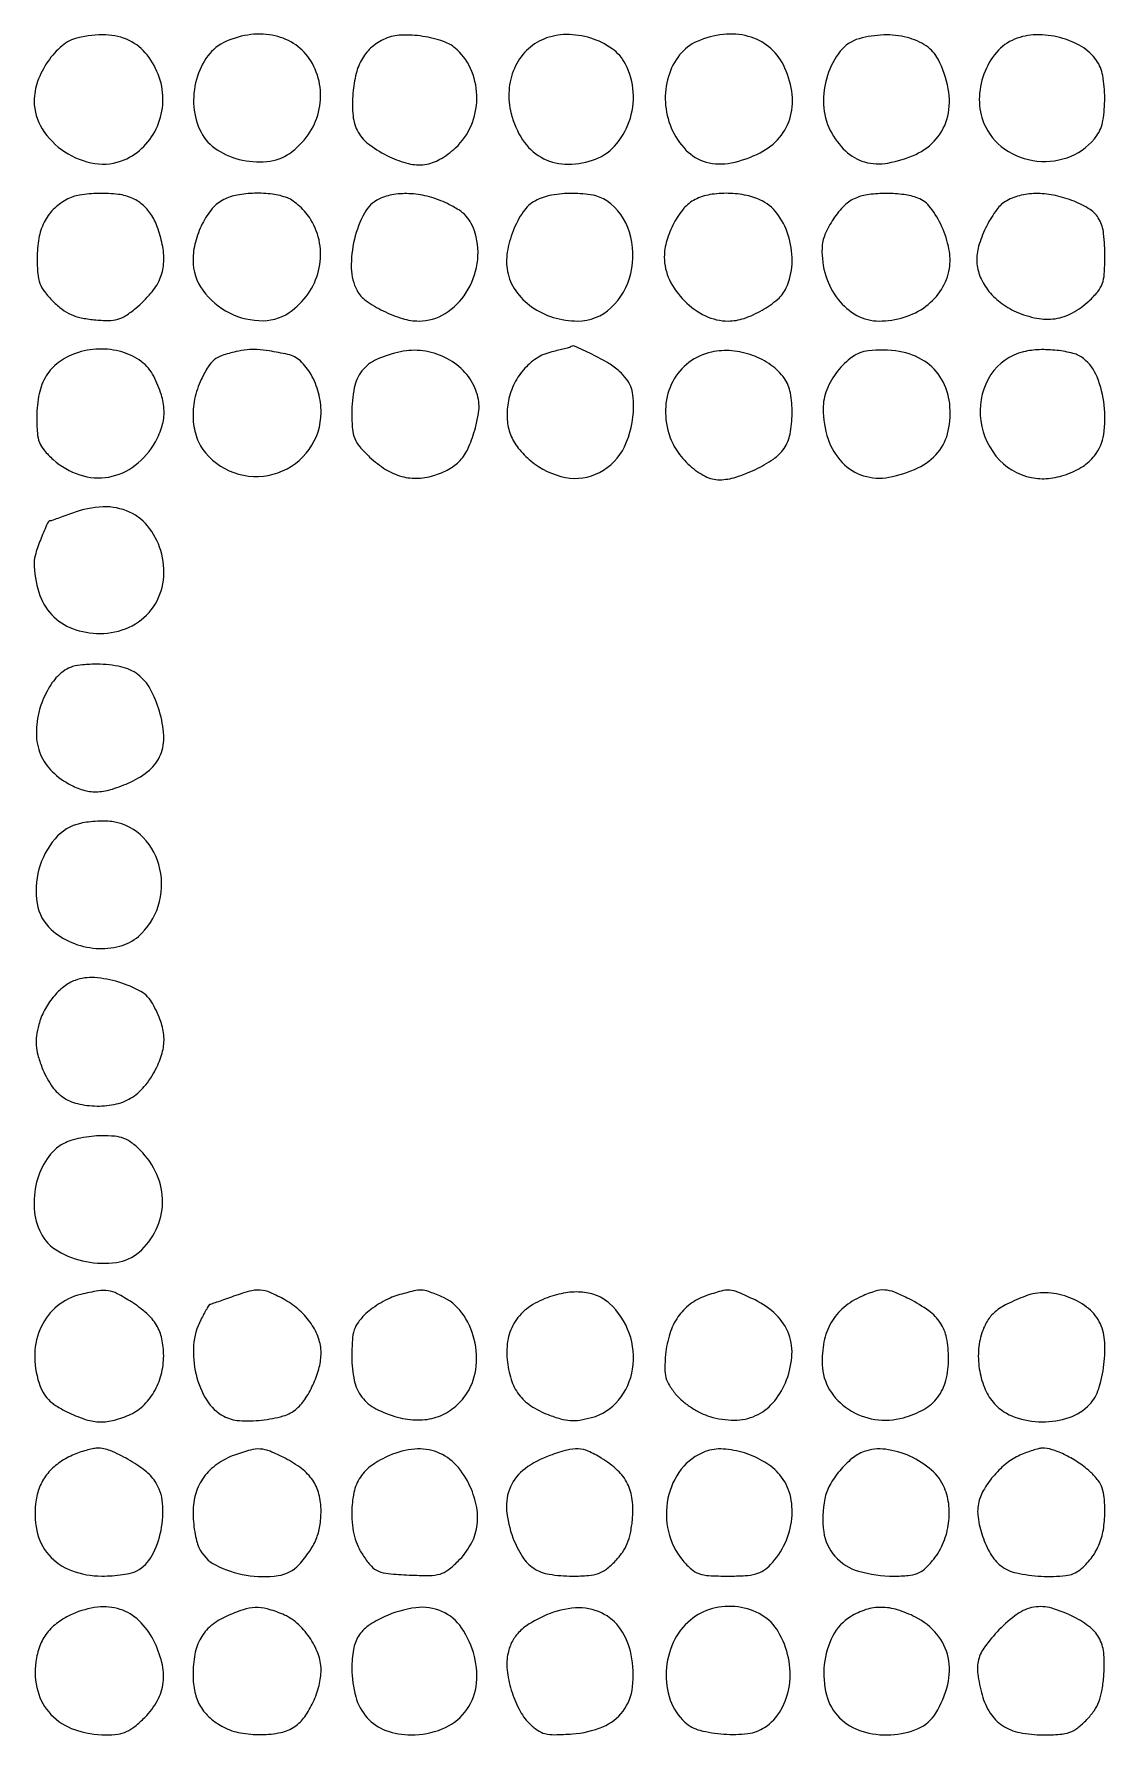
# Model space of a CAD drawing. Extents: x 21 to 1898, y 209 to 908.
# Drawn here: x 1207 to 1416, y 576 to 908 of the extents above; entities that cross this region are included whole.
import ezdxf

# ---------------------------------------------------------------- set-up
doc = ezdxf.new("R2010")
doc.units = 0

msp = doc.modelspace()

# ---------------------------------------------------------------- linework, layer by layer
for points in [[(1215.5, 907.280761, 0.116454), (1212.448793, 905.727678, 0.0664), (1209.658212, 902.643736, 0.064112), (1207.674742, 898.785438, 0.086917), (1207, 894.933248, 0.142235), (1208.579717, 889.492418, 0.106926), (1212.977337, 885.030971, 0.106263), (1218.851285, 882.767343, 0.138851), (1224.540333, 883.452405, 0.100753), (1228.391038, 886.067681, 0.092792), (1231.048463, 890.051201, 0.09108), (1232.116961, 894.793907, 0.092624), (1231.419567, 899.576963, 0.084547), (1229.045221, 903.941855, 0.113789), (1225.550851, 906.752067, 0.106281), (1220.986323, 907.863931, 0.066631)], [(1244.42096, 906.581015, 0.132589), (1240.902858, 903.769013, 0.091579), (1238.672663, 899.15448, 0.086593), (1238.16317, 893.795877, 0.100155), (1239.566418, 888.871562, 0.133026), (1242.718758, 885.43128, 0.089068), (1247.689862, 883.40599, 0.088819), (1253.068593, 883.233591, 0.13109), (1257.385121, 885.088296, 0.083629), (1260.807388, 888.855851, 0.092553), (1262.658098, 893.410421, 0.094863), (1262.717035, 898.232823, 0.092912), (1260.995802, 902.774926, 0.104337), (1258.057945, 905.894285, 0.09572), (1254.021146, 907.680451, 0.087775), (1249.303075, 907.919462, 0.071668)], [(1275.5, 907.109005, 0.074352), (1272.949376, 905.509967, 0.08199), (1271.076229, 903.280542, 0.071583), (1269.84704, 900.309142, 0.041668), (1269.208148, 896.496452, 0.045398), (1269.24385, 892.031542, 0.106174), (1270.258414, 888.867382, 0.105491), (1272.487827, 886.386418, 0.044456), (1276.352721, 884.071296, 0.051888), (1280.048716, 882.734047, 0.094864), (1283.238663, 882.560622, 0.097253), (1286.213599, 883.575447, 0.056732), (1289.256329, 885.821969, 0.105073), (1292.282499, 890.132557, 0.097226), (1293.404221, 895.424731, 0.098335), (1292.439128, 900.697899, 0.110332), (1289.543869, 904.958787, 0.104917), (1286.881299, 906.5734, 0.046064), (1282.859848, 907.574539, 0.045993), (1278.679128, 907.825706, 0.095194)], [(1306.5, 907.054643, 0.100179), (1303.093363, 904.782662, 0.09287), (1300.728183, 901.308451, 0.087671), (1299.692429, 897.0317, 0.077502), (1300.113975, 892.461644, 0.08343), (1302.347737, 887.366151, 0.118171), (1305.936285, 883.983151, 0.120545), (1310.611037, 882.635155, 0.089105), (1315.963443, 883.372688, 0.128585), (1320.302847, 886.156811, 0.103468), (1323.155012, 890.9324, 0.09847), (1323.938788, 896.665066, 0.104584), (1322.433582, 902.128438, 0.1198), (1319.791656, 905.166835, 0.079358), (1315.626731, 907.221188, 0.076525), (1310.866539, 907.92649, 0.096002)], [(1336.42096, 906.581015, 0.12371), (1332.993948, 903.938609, 0.094361), (1330.799859, 899.72028, 0.087323), (1330.206461, 894.682697, 0.086072), (1331.361984, 889.717881, 0.092729), (1334.232468, 885.387031, 0.132793), (1338.171695, 883.04441, 0.119657), (1343.074891, 882.876245, 0.067062), (1348.733492, 884.864038, 0.10008), (1352.502473, 887.857637, 0.111012), (1354.642387, 891.978657, 0.103608), (1354.892861, 896.852741, 0.077593), (1353.248446, 901.986089, 0.106659), (1350.422882, 905.498851, 0.103952), (1346.375348, 907.573848, 0.095081), (1341.525331, 907.947892, 0.07465)], [(1368.011238, 907.107888, 0.159431), (1364.345809, 904.665967, 0.091044), (1361.839452, 899.913665, 0.085004), (1361.074545, 894.245518, 0.110898), (1362.397621, 889.19798, 0.081347), (1365.374998, 885.195598, 0.124651), (1369.10556, 883.055405, 0.113887), (1373.660953, 882.845569, 0.060791), (1379.071902, 884.532423, 0.111377), (1383.09789, 887.564339, 0.118621), (1385.319139, 891.966082, 0.105082), (1385.436318, 897.337907, 0.072543), (1383.444654, 903.107028, 0.128437), (1381.119528, 905.690973, 0.082423), (1377.412372, 907.338152, 0.071564), (1372.840454, 907.846644, 0.059912)], [(1398.388117, 907.019931, 0.122134), (1394.846483, 904.453622, 0.088156), (1392.392404, 900.215009, 0.085091), (1391.491493, 895.241264, 0.101647), (1392.404394, 890.574575, 0.143196), (1396.445272, 885.580006, 0.125529), (1402.753989, 883.231651, 0.125412), (1409.421377, 884.191134, 0.142793), (1414.439296, 888.216795, 0.112089), (1415.6281, 891.127343, 0.042349), (1415.98088, 895.534626, 0.042377), (1415.584989, 899.947357, 0.109644), (1414.369307, 902.883127, 0.107332), (1411.463511, 905.568189, 0.069812), (1407.22477, 907.323903, 0.068282), (1402.556622, 907.872308, 0.091398)], [(1213.241384, 875.67477, 0.070747), (1210.712201, 873.7592, 0.080261), (1208.943301, 871.287439, 0.071736), (1207.912007, 868.151729, 0.043657), (1207.571429, 864.258537, 0.020247), (1207.693081, 861.255579, 0.068683), (1208.116371, 859.345901, 0.077344), (1209.011338, 857.744644, 0.030348), (1210.692811, 855.845651, 0.034456), (1212.47075, 854.297213, 0.056599), (1214.185744, 853.281857, 0.053703), (1216.14881, 852.643994, 0.027776), (1218.702528, 852.254561, 0.021282), (1221.487137, 852.10618, 0.070494), (1223.302765, 852.343689, 0.077704), (1224.884807, 853.061459, 0.02963), (1226.831349, 854.511543, 0.039296), (1229.776584, 857.413849, 0.075672), (1231.540797, 860.208318, 0.085462), (1232.26831, 863.161144, 0.063464), (1232.08094, 866.521488, 0.034919), (1231.20685, 869.912581, 0.058132), (1229.95659, 872.580666, 0.068675), (1228.310595, 874.568992, 0.078826), (1226.256843, 875.928836, 0.076456), (1223.431852, 876.725634, 0.035469), (1219.615289, 876.921938, 0.035375), (1215.855505, 876.58174, 0.086716)], [(1244, 875.721347, 0.104627), (1241.762435, 873.941779, 0.055399), (1239.812008, 870.963095, 0.052785), (1238.459663, 867.408936, 0.064509), (1238.001554, 863.884859, 0.15833), (1239.904301, 858.018111, 0.119351), (1245.097479, 853.594534, 0.120907), (1251.682101, 852.071418, 0.164764), (1257.385121, 854.088296, 0.083629), (1260.807388, 857.855851, 0.092553), (1262.658098, 862.410421, 0.094863), (1262.717035, 867.232823, 0.092912), (1260.995802, 871.774926, 0.03792), (1260.043011, 873.100199, 0.030408), (1258.832255, 874.37427, 0.031335), (1257.56041, 875.418478, 0.065457), (1256.434441, 876.024926, 0.058904), (1253.509554, 876.758233, 0.038115), (1250.020551, 876.93907, 0.038505), (1246.624405, 876.593577, 0.071378)], [(1274.302554, 875.802956, 0.158946), (1271.452303, 873.064887, 0.064001), (1269.515282, 867.955798, 0.062685), (1268.896797, 862.322607, 0.11945), (1270.033436, 857.937525, 0.117524), (1271.777815, 855.970067, 0.038692), (1275.128768, 853.988158, 0.03909), (1278.904438, 852.486138, 0.075262), (1282.115771, 852, 0.141022), (1287.225388, 853.470373, 0.110709), (1291.338035, 857.546272, 0.104205), (1293.485021, 863.220859, 0.111747), (1293.079533, 869.12888, 0.043088), (1292.311754, 871.066776, 0.072193), (1291.313531, 872.502717, 0.064379), (1289.863675, 873.700809, 0.027803), (1287.668585, 874.918389, 0.045948), (1284.15739, 876.236044, 0.050316), (1280.570208, 876.839376, 0.054118), (1277.192315, 876.697261, 0.075114)], [(1304.838149, 875.474211, 0.119348), (1302.460648, 873.324521, 0.055495), (1300.50117, 869.626235, 0.0543), (1299.347425, 865.422481, 0.086417), (1299.395926, 861.703069, 0.106693), (1300.98767, 857.917445, 0.086236), (1304.103851, 854.784129, 0.08013), (1308.325755, 852.712464, 0.0742), (1313.100283, 852, 0.192091), (1319.580921, 854.585134, 0.144446), (1323.463403, 861.291624, 0.13548), (1323.209106, 869.372643, 0.166258), (1318.783205, 875.439296, 0.109197), (1316.098291, 876.553885, 0.043389), (1312.10171, 876.911437, 0.043283), (1307.979269, 876.564301, 0.08194)], [(1336, 875.721347, 0.103402), (1333.837317, 874.009874, 0.0512), (1331.872333, 871.093825, 0.049956), (1330.472441, 867.696153, 0.07306), (1330.005292, 864.5, 0.112077), (1331.020862, 860.041291, 0.084606), (1333.932267, 855.928344, 0.084666), (1338.039377, 853.01434, 0.112508), (1342.490178, 852, 0.083777), (1345.584798, 852.522181, 0.046278), (1349.084816, 854.1139, 0.046616), (1352.136476, 856.258003, 0.109848), (1353.802939, 858.466844, 0.095242), (1354.930353, 863.12192, 0.079301), (1354.367644, 868.190405, 0.083048), (1352.311881, 872.619521, 0.123947), (1349.128438, 875.433582, 0.067482), (1346.108645, 876.51026, 0.046487), (1342.495365, 876.926979, 0.046894), (1338.91507, 876.669456, 0.074602)], [(1367.373596, 876.014559, 0.101114), (1365.173512, 874.556309, 0.048131), (1363.007706, 871.920009, 0.047994), (1361.369555, 868.890009, 0.093091), (1360.786907, 866.209961, 0.081986), (1361.517401, 860.839119, 0.091885), (1363.934107, 856.22013, 0.10156), (1367.607291, 853.106915, 0.125819), (1371.936489, 852, 0.07515), (1376.833058, 852.740139, 0.085501), (1381.056959, 854.889062, 0.091333), (1384.11167, 858.185062, 0.101442), (1385.651028, 862.236963, 0.090729), (1385.573912, 866.07538, 0.055), (1384.179843, 870.413353, 0.05637), (1381.98462, 874.130551, 0.141281), (1379.489338, 876.004054, 0.058922), (1376.787381, 876.681363, 0.03177), (1373.357731, 876.902488, 0.031807), (1369.960842, 876.689136, 0.064457)], [(1396.871212, 875.491535, 0.110625), (1394.894532, 873.764527, 0.040639), (1392.941899, 870.587709, 0.040719), (1391.476148, 867.006584, 0.076927), (1391, 863.930104, 0.090061), (1391.5384, 860.965263, 0.072618), (1393.105327, 858.125817, 0.067262), (1395.555008, 855.667107, 0.05918), (1398.673383, 853.82028, 0.055122), (1402.699807, 852.54674, 0.086049), (1406.326344, 852.457761, 0.088849), (1409.688612, 853.588334, 0.062519), (1412.928367, 855.933084, 0.033007), (1414.614244, 857.730287, 0.085699), (1415.4878, 859.268524, 0.069773), (1415.890555, 861.194203, 0.016716), (1416, 864.466951, 0.026377), (1415.755714, 869.094337, 0.099473), (1414.891655, 871.850679, 0.122545), (1413.139608, 873.746729, 0.050133), (1410.008937, 875.379747, 0.040984), (1406.381297, 876.496695, 0.052111), (1402.902462, 876.890207, 0.057107), (1399.695229, 876.550321, 0.069628)], [(1308.018883, 845.976669, 0.086806), (1305.069146, 844.715124, 0.071738), (1302.496494, 842.45624, 0.068455), (1300.567992, 839.449636, 0.066662), (1299.501176, 836.006959, 0.057563), (1299.329464, 832.731045, 0.078095), (1299.970584, 829.843772, 0.075218), (1301.492279, 827.213794, 0.049191), (1303.943347, 824.701124, 0.127546), (1310.698612, 821.473014, 0.170332), (1317.37324, 822.450154, 0.161084), (1322.232235, 827.47537, 0.112764), (1324, 835.214038, 0.027737), (1323.869586, 837.563131, 0.066405), (1323.44961, 839.253403, 0.072789), (1322.629783, 840.680384, 0.03905), (1321.25, 842.176844, 0.054026), (1319.15444, 843.736868, 0.019249), (1315.863751, 845.506886, 0.010727), (1312.489269, 847.06902, 0.310788), (1311.600777, 846.897639, -0.135446), (1311.507475, 846.843728, -0.000756), (1310.507025, 846.58488, -0.003174), (1309.360573, 846.297853, -0.002003)], [(1215.093664, 845.691713, 0.076344), (1211.74286, 843.909013, 0.094802), (1209.365251, 841.307335, 0.086007), (1207.965594, 837.800971, 0.052098), (1207.5, 833.344641, 0.017456), (1207.611972, 830.138423, 0.074093), (1208.02548, 828.269392, 0.088308), (1208.928715, 826.768734, 0.030913), (1210.705777, 824.97158, 0.103038), (1215.9129, 821.963423, 0.123379), (1221.545536, 821.551543, 0.122679), (1226.730578, 823.8463, 0.101153), (1230.675898, 828.451477, 0.055454), (1231.965924, 831.53733, 0.077891), (1232.351366, 834.492378, 0.071313), (1231.821399, 837.614349, 0.038837), (1230.346831, 841.220356, 0.119315), (1227.9089, 844.095374, 0.086419), (1224.127162, 845.957574, 0.079264), (1219.617787, 846.533167, 0.076474)], [(1246.41271, 846.032397, 0.023371), (1243.668972, 845.26188, 0.088439), (1242.107727, 844.415183, 0.089536), (1240.945253, 843.086704, 0.024303), (1239.621598, 840.615005, 0.059316), (1238.319563, 836.745333, 0.065858), (1238.026022, 832.815237, 0.070914), (1238.753207, 829.201304, 0.09008), (1240.440772, 826.252758, 0.152221), (1246.912193, 822.112373, 0.152159), (1254.591199, 822.380914, 0.154274), (1260.684809, 826.947243, 0.156875), (1262.996262, 834.15437, 0.063344), (1262.502697, 838.008152, 0.066365), (1261.061273, 841.550667, 0.074853), (1258.960387, 844.211196, 0.1378), (1256.531019, 845.473163, 0.008238), (1252.872688, 846.171979, 0.029273), (1250.50195, 846.442801, 0.040574), (1248.546713, 846.392167, 0.030021)], [(1278.5, 845.997752, 0.05016), (1273.821222, 844.479649, 0.123055), (1270.981532, 842.280921, 0.120413), (1269.474198, 838.97142, 0.046962), (1269, 833.933819, 0.020976), (1269.126831, 830.91187, 0.076581), (1269.575525, 829.052219, 0.081115), (1270.54891, 827.46989, 0.025329), (1272.482995, 825.451267, 0.049252), (1275.599668, 823.043816, 0.073823), (1278.745165, 821.669544, 0.079215), (1281.984246, 821.323506, 0.066875), (1285.375618, 821.95895, 0.052146), (1288.29135, 823.271441, 0.085988), (1290.355076, 825.005188, 0.076357), (1291.86977, 827.486261, 0.033599), (1293.114056, 831.13663, 0.01873), (1293.684702, 833.642711, 0.04965), (1293.844571, 835.471165, 0.058889), (1293.631252, 837.107303, 0.036368), (1293.020222, 838.951179, 0.099763), (1290.733819, 842.354433, 0.082322), (1287.159538, 844.885088, 0.080128), (1282.864233, 846.175753, 0.08659)], [(1339.209044, 845.942026, 0.109767), (1334.791122, 843.915683, 0.109875), (1331.649016, 840.209593, 0.104307), (1330.270332, 835.350976, 0.090175), (1330.859774, 830.073696, 0.074208), (1332.422369, 826.747996, 0.061602), (1334.974843, 823.780988, 0.065402), (1337.969164, 821.702899, 0.121668), (1340.826725, 821.021962, 0.075075), (1343.982922, 821.525106, 0.036083), (1347.798677, 823.04956, 0.035946), (1351.289236, 825.067104, 0.091211), (1353.3675, 827.114292, 0.105592), (1354.555156, 829.918605, 0.046097), (1354.952867, 833.960751, 0.046101), (1354.604253, 837.995509, 0.108596), (1353.448715, 840.769757, 0.086208), (1350.821024, 843.410065, 0.066948), (1347.223631, 845.292553, 0.065471), (1343.170639, 846.188909, 0.074708)], [(1369.799463, 846.188351, 0.127672), (1366.719425, 844.997738, 0.071943), (1363.814701, 842.200922, 0.069329), (1361.716898, 838.556048, 0.096248), (1361, 834.866333, 0.080828), (1361.960448, 828.963855, 0.111074), (1364.733421, 824.377992, 0.125893), (1368.902178, 821.791986, 0.12317), (1373.836927, 821.49723, 0.063235), (1379.523947, 823.3299, 0.111349), (1383.406406, 826.342059, 0.120019), (1385.441871, 830.552749, 0.081084), (1385.707365, 835.903892, 0.104629), (1384.120997, 840.679084, 0.117447), (1380.780292, 844.172463, 0.10419), (1375.871334, 846.055491, 0.068493)], [(1400.116501, 845.994031, 0.192297), (1393.771384, 841.549632, 0.1623), (1391.665968, 833.571747, 0.154553), (1394.747356, 825.637803, 0.176228), (1401.684821, 821.43395, 0.075206), (1404.969171, 821.283451, 0.057576), (1408.482444, 822.066737, 0.058393), (1411.669063, 823.610148, 0.084345), (1413.984363, 825.70725, 0.129623), (1415.778541, 829.849921, 0.066253), (1415.884611, 835.555517, 0.066308), (1414.4958, 841.083314, 0.130803), (1411.815937, 844.692443, 0.104629), (1409.838651, 845.680639, 0.036058), (1406.679111, 846.264991, 0.03571), (1403.20123, 846.402111, 0.049812)], [(1214.5, 814.52212, -0.001407), (1212.950669, 813.949177, -0.002177), (1211.609106, 813.463967, -0.000659), (1210.442402, 813.049466, -0.068364), (1210.27568, 813.015056, 0.277148), (1209.590502, 812.53847, 0.010877), (1208.345979, 809.599603, 0.017874), (1207.287982, 806.637695, 0.077594), (1207.005577, 804.79966, 0.074912), (1207.887013, 799.044274, 0.112474), (1210.425632, 794.6667, 0.117919), (1214.506343, 791.954987, 0.087951), (1219.84563, 791.003738, 0.106555), (1225.514882, 792.220681, 0.122289), (1229.856556, 795.640131, 0.122001), (1232.101162, 800.700405, 0.105734), (1231.89179, 806.515461, 0.097389), (1229.532193, 811.516645, 0.126759), (1225.621214, 814.702769, 0.118803), (1220.450075, 815.72383, 0.07903)], [(1211.524043, 782.614952, 0.048109), (1210.530689, 781.409547, 0.024702), (1209.517079, 779.73275, 0.024301), (1208.635754, 777.888198, 0.033538), (1208.041042, 776.152418, 0.066445), (1207.425425, 771.45598, 0.098557), (1208.24276, 767.399706, 0.101334), (1210.525195, 764.044047, 0.073701), (1214.19798, 761.397621, 0.056263), (1216.86707, 760.378187, 0.07602), (1219.433791, 760.118877, 0.064546), (1222.265742, 760.634131, 0.029302), (1225.787639, 761.989922, 0.070632), (1229.504379, 764.357009, 0.119248), (1231.655491, 767.336635, 0.112037), (1232.282797, 771.109038, 0.057641), (1231.451644, 775.850878, 0.052397), (1229.64932, 780.193828, 0.107053), (1227.252198, 782.97504, 0.10802), (1223.934724, 784.500261, 0.053985), (1219.319687, 785, 0.018604), (1216.439618, 784.892799, 0.055681), (1214.505823, 784.529595, 0.072214), (1212.991698, 783.814776, 0.050077)], [(1216.048855, 753.943217, 0.163344), (1211.063306, 750.926562, 0.108659), (1207.913472, 744.969016, 0.109517), (1207.567157, 738.279132, 0.167963), (1210.319475, 733.232218, 0.086107), (1214.318921, 730.686026, 0.079171), (1219.061359, 729.539932, 0.083638), (1223.685767, 729.946902, 0.115982), (1227.352379, 731.881948, 0.138457), (1231.225339, 737.804962, 0.130186), (1231.550869, 745.030702, 0.138136), (1228.292388, 751.162896, 0.162457), (1222.5, 754.220794, 0.033677), (1221.102949, 754.355749, 0.017995), (1219.367476, 754.343575, 0.017838), (1217.589015, 754.203368, 0.026499)], [(1215, 723.293772, 0.080098), (1212.784081, 722.053348, 0.053242), (1210.702516, 720.008266, 0.050833), (1209.000776, 717.446086, 0.055473), (1207.909979, 714.665687, 0.029471), (1207.451443, 712.450444, 0.054561), (1207.385084, 710.616596, 0.050779), (1207.718011, 708.726048, 0.02226), (1208.519784, 706.309025, 0.054263), (1210.287451, 702.85679, 0.094318), (1212.520371, 700.552775, 0.094712), (1215.436561, 699.236021, 0.055093), (1219.2596, 698.754894, 0.061922), (1223.060064, 699.16914, 0.086685), (1226.192829, 700.512879, 0.083173), (1228.774562, 702.8897, 0.052522), (1230.940245, 706.376562, 0.050476), (1232.069116, 709.469367, 0.078618), (1232.329799, 712.288879, 0.071628), (1231.708829, 715.235054, 0.035178), (1230.138955, 718.740361, 0.142809), (1227.811963, 721.115792, 0.055013), (1223.522737, 722.939788, 0.054434), (1218.783464, 723.818881, 0.10668)], [(1212.762571, 691.434612, 0.12287), (1209.521239, 688.46514, 0.083417), (1207.4792, 683.869987, 0.080297), (1207.003116, 678.680197, 0.098974), (1208.278653, 674, 0.146301), (1211.598735, 670.464053, 0.083572), (1217.127567, 668.38566, 0.083399), (1223.044156, 668.229382, 0.144487), (1227.485192, 670.25, 0.104029), (1230.818373, 674.639121, 0.108075), (1232.041785, 679.938709, 0.105382), (1230.94927, 685.372142, 0.094526), (1227.715063, 690.131091, 0.034497), (1226.024343, 691.603325, 0.072281), (1224.500209, 692.442217, 0.066478), (1222.718527, 692.85203, 0.025478), (1220.173077, 692.959962, 0.026903), (1218.183225, 692.835714, 0.021716), (1216.068597, 692.495375, 0.022228), (1214.140339, 692.008243, 0.051355)], [(1216.123066, 661.997977, 0.114071), (1211.54326, 659.734525, 0.11128), (1208.371901, 655.673235, 0.103567), (1207.106789, 650.387431, 0.087043), (1207.941229, 644.678079, 0.046865), (1208.734325, 642.86541, 0.065738), (1209.78442, 641.447292, 0.058652), (1211.261545, 640.240638, 0.029245), (1213.372984, 639.061488, 0.030278), (1216.82325, 637.64202, 0.069328), (1219.577926, 637.10844, 0.073913), (1222.262722, 637.363347, 0.038409), (1225.465701, 638.421222, 0.089672), (1228.188013, 640.184028, 0.071814), (1230.371276, 642.91778, 0.067853), (1231.788978, 646.318012, 0.064973), (1232.272727, 650.024982, 0.05242), (1231.924974, 653.332851, 0.082959), (1230.883138, 655.979403, 0.07719), (1228.973575, 658.271338, 0.039767), (1225.976876, 660.514598, 0.018484), (1223.19563, 662.12976, 0.085143), (1221.433145, 662.712445, 0.080165), (1219.527124, 662.692295, 0.015325)], [(1245.5, 661.471164, -0.001359), (1243.950673, 660.917752, -0.002102), (1242.609106, 660.448999, -0.000638), (1241.442652, 660.048591, -0.065687), (1241.27568, 660.015056, 0.243968), (1241.148564, 659.937887, 0.003366), (1240.669086, 659.13776, 0.008556), (1240.126693, 658.181664, 0.005417), (1239.52568, 657.04966, 0.102043), (1238.127423, 652.072338, 0.076086), (1238.592337, 646.373099, 0.079482), (1240.681259, 641.318636, 0.135248), (1244, 638.218242, 0.104755), (1247.047425, 637.362416, 0.042473), (1251.381719, 637.448505, 0.042377), (1255.606311, 638.258608, 0.113769), (1258.275162, 639.719128, 0.068832), (1260.030252, 641.777402, 0.039451), (1261.567995, 644.662098, 0.039275), (1262.645042, 647.782269, 0.063553), (1263, 650.563589, 0.084866), (1262.509134, 653.434764, 0.064944), (1261.0688, 656.281822, 0.060406), (1258.820528, 658.851801, 0.054897), (1255.953916, 660.905744, 0.024004), (1253.058159, 662.355024, 0.090748), (1251.095288, 662.825054, 0.082411), (1248.996104, 662.592324, 0.017732)], [(1278, 661.831078, 0.038765), (1276.460027, 661.264116, 0.022994), (1274.720313, 660.366712, 0.022925), (1273.057333, 659.30535, 0.036284), (1271.75, 658.234175, 0.040841), (1270.27714, 656.588993, 0.08382), (1269.478663, 655.060124, 0.063122), (1269.102657, 653.083437, 0.015475), (1269, 649.767454, 0.052749), (1269.484378, 645.188894, 0.110443), (1270.972266, 641.951432, 0.111049), (1273.690986, 639.666997, 0.053698), (1277.950137, 638.013427, 0.062965), (1281.875787, 637.471148, 0.080009), (1285.488908, 638.010474, 0.083828), (1288.622011, 639.622211, 0.077564), (1291.14984, 642.210431, 0.119391), (1293.182253, 647.282454, 0.095476), (1292.905332, 653.180882, 0.098467), (1290.487456, 658.403368, 0.137131), (1286.465701, 661.578778, 0.013072), (1283.953993, 662.551925, 0.078586), (1282.582011, 662.811012, 0.067986), (1281.11642, 662.655119, 0.008384)], [(1307.168001, 661.347495, 0.068222), (1303.474685, 659.407365, 0.093998), (1300.889654, 656.706184, 0.095912), (1299.506573, 653.290548, 0.073824), (1299.32073, 649.264428, 0.04943), (1300.106266, 645.389926, 0.08533), (1301.589071, 642.464012, 0.087518), (1303.933459, 640.249589, 0.054428), (1307.309025, 638.519784, 0.022162), (1309.750174, 637.709479, 0.052042), (1311.640633, 637.380712, 0.055164), (1313.490421, 637.458487, 0.027706), (1315.781292, 637.941108, 0.155745), (1321.083102, 641.354691, 0.134254), (1323.812042, 647.419298, 0.124402), (1323.170319, 654.404827, 0.124663), (1319.286762, 660.240484, 0.088519), (1316.933718, 661.712401, 0.072957), (1314.051691, 662.407764, 0.064082), (1310.75084, 662.285926, 0.045675)], [(1338.093664, 661.693558, 0.077076), (1335.02945, 660.055707, 0.081223), (1332.668305, 657.591218, 0.074472), (1331.07093, 654.311449, 0.052238), (1330.252792, 650.27906, 0.021039), (1330.105894, 647.547214, 0.0674), (1330.329047, 645.741357, 0.0771), (1331.004138, 644.194203, 0.033555), (1332.333199, 642.380601, 0.046831), (1333.600425, 641.132746, 0.027926), (1335.314114, 639.887818, 0.027785), (1337.176748, 638.829064, 0.042581), (1338.902468, 638.147367, 0.072319), (1343.683778, 637.440821, 0.105833), (1347.83179, 638.318675, 0.108716), (1351.179731, 640.7907, 0.079619), (1353.638016, 644.717881, 0.07747), (1354.88934, 649.706602, 0.111013), (1354.300436, 654.211376, 0.112275), (1351.849913, 657.995048, 0.080578), (1347.711555, 660.897588, 0.01169), (1344.462479, 662.377707, 0.080551), (1342.766061, 662.798833, 0.089198), (1341.095267, 662.639032, 0.015938)], [(1368.5, 661.597485, 0.071708), (1365.028706, 659.426672, 0.086769), (1362.569865, 656.481592, 0.082375), (1361.172371, 652.748207, 0.057691), (1360.819276, 648.261979, 0.126727), (1362.269799, 643.380169, 0.11328), (1365.943826, 639.564796, 0.107353), (1371.095882, 637.59736, 0.103853), (1376.665687, 637.909979, 0.062278), (1380.648287, 639.535085, 0.102019), (1383.389061, 641.915552, 0.101769), (1384.968912, 645.190574, 0.061734), (1385.5, 649.475576, 0.048351), (1385.111564, 653.482984, 0.09835), (1383.91545, 656.39844, 0.091229), (1381.626595, 658.77144, 0.037411), (1377.789838, 661.10641, 0.021148), (1374.914204, 662.423934, 0.083826), (1373.023962, 662.846776, 0.090431), (1371.173976, 662.609505, 0.026946)], [(1400.5, 661.649118, 0.0216), (1396.886523, 660.082906, 0.062017), (1394.597584, 658.596112, 0.080457), (1393.086632, 656.83926, 0.057801), (1391.995691, 654.486943, 0.067276), (1391.322944, 650.880576, 0.056726), (1391.56861, 647.002048, 0.058436), (1392.65555, 643.403364, 0.084536), (1394.468693, 640.628282, 0.121891), (1398.419073, 638.035583, 0.083118), (1403.735594, 637.110025, 0.083284), (1409.053275, 637.966419, 0.123306), (1413.007158, 640.50762, 0.112402), (1414.807712, 643.578392, 0.04725), (1415.821167, 648.286364, 0.047227), (1415.933712, 653.13358, 0.105445), (1414.915249, 656.658358, 0.109927), (1412.449067, 659.525427, 0.077191), (1408.674528, 661.526006, 0.075936), (1404.404374, 662.31062, 0.099309)], [(1214.5, 630.597485, 0.050761), (1211.744095, 629.030068, 0.066884), (1209.635065, 627.056904, 0.06967), (1208.182624, 624.666426, 0.061576), (1207.36579, 621.866671, 0.091762), (1207.497948, 615.897168, 0.12757), (1209.856165, 611.124388, 0.12636), (1214.257718, 608.069459, 0.089069), (1220.213625, 607, 0.0187), (1222.237523, 607.07572, 0.018648), (1224.25201, 607.302458, 0.018856), (1225.992726, 607.631966, 0.066751), (1227.055391, 608.029644, 0.147552), (1229.965669, 610.934041, 0.07335), (1231.754432, 615.880687, 0.071838), (1232.062375, 621.266534, 0.124062), (1230.6032, 625.482842, 0.085124), (1228.660031, 627.569198, 0.032775), (1225.349873, 629.764279, 0.032255), (1221.837021, 631.485249, 0.103598), (1219.289838, 631.960858, 0.047327), (1218.398137, 631.856549, 0.01657), (1217.144515, 631.544221, 0.016283), (1215.779881, 631.10729, 0.018316)], [(1246.122008, 630.625782, 0.066532), (1242.690081, 628.839117, 0.082114), (1240.121109, 626.314347, 0.084068), (1238.542909, 623.148665, 0.073817), (1238, 619.491289, 0.022357), (1238.083511, 617.624547, 0.018556), (1238.334451, 615.651738, 0.018953), (1238.700621, 613.859437, 0.047059), (1239.138557, 612.595245, 0.168651), (1242.404622, 609.170475, 0.076546), (1248.355995, 607.183962, 0.076949), (1254.592844, 607.08559, 0.175316), (1258.700723, 609.25, 0.033305), (1260.717166, 611.783851, 0.053972), (1262.03037, 614.200557, 0.056552), (1262.757355, 616.758286, 0.041009), (1263, 619.711752, 0.062679), (1262.585984, 623.001438, 0.087268), (1261.366147, 625.700427, 0.080234), (1259.207235, 627.977792, 0.045086), (1255.973756, 630.013388, 0.020152), (1253.043535, 631.362381, 0.082453), (1251.142109, 631.800802, 0.082388), (1249.200275, 631.601411, 0.020102)], [(1276.387979, 630.567148, 0.050915), (1272.921783, 628.617912, 0.092726), (1270.664017, 626.298127, 0.093857), (1269.414034, 623.339674, 0.053199), (1269, 619.459322, 0.024987), (1269.129388, 616.87178, 0.040247), (1269.525149, 614.701542, 0.044023), (1270.228702, 612.767042, 0.038827), (1271.285108, 610.897883, 0.034995), (1272.831471, 608.913615, 0.111693), (1274.193267, 607.948856, 0.076537), (1276.115035, 607.476263, 0.010991), (1280.165228, 607.207043, 0.011294), (1284.174489, 607.119607, 0.068669), (1286.225333, 607.404236, 0.095633), (1287.810254, 608.200793, 0.032261), (1289.760893, 609.914739, 0.068069), (1292.192211, 613.1165, 0.088112), (1293.412232, 616.590049, 0.085291), (1293.381441, 620.359352, 0.059604), (1292.133391, 624.431353, 0.08131), (1289.378942, 628.647161, 0.115057), (1285.694397, 631.171637, 0.115011), (1281.272095, 631.806426, 0.0812)], [(1307.683804, 630.551188, 0.073388), (1302.818921, 627.961967, 0.129095), (1299.978357, 624.437897, 0.127222), (1299.21191, 619.934078, 0.070187), (1300.463964, 614.455188, 0.049078), (1302.312879, 610.750306, 0.109812), (1304.513185, 608.524823, 0.103253), (1307.542011, 607.362016, 0.040218), (1312.035415, 607, 0.017338), (1315.219352, 607.11044, 0.0671), (1317.150327, 607.508597, 0.082588), (1318.69696, 608.357839, 0.034981), (1320.455209, 609.953248, 0.040019), (1321.823431, 611.631477, 0.052717), (1322.767217, 613.364603, 0.048009), (1323.38542, 615.381831, 0.026416), (1323.767967, 617.936984, 0.050732), (1323.745831, 621.901449, 0.089722), (1322.826076, 625.030088, 0.089532), (1320.866809, 627.642577, 0.050338), (1317.695666, 630.044003, 0.032618), (1315.154668, 631.37443, 0.091884), (1313.211672, 631.837307, 0.078721), (1311.0611, 631.607396, 0.019743)], [(1338, 631.293772, 0.14161), (1333.318147, 627.867132, 0.114214), (1330.707826, 622.17829, 0.108625), (1330.796603, 615.677575, 0.117904), (1333.628684, 610.029437, 0.036975), (1335.291566, 608.326244, 0.098167), (1336.754311, 607.473614, 0.070373), (1338.709318, 607.09453, 0.012754), (1342.41458, 607, 0.013611), (1345.796693, 607.092086, 0.052281), (1347.872025, 607.424677, 0.078077), (1349.380342, 608.096827, 0.060822), (1350.759074, 609.25, 0.080044), (1353.572933, 613.425347, 0.082874), (1354.890001, 618.223587, 0.088828), (1354.540014, 622.902067, 0.112381), (1352.559228, 626.747242, 0.083326), (1349.609214, 629.257443, 0.059087), (1345.634617, 631.035819, 0.060453), (1341.478173, 631.800429, 0.103272)], [(1369, 631.296293, 0.086212), (1366.63536, 629.939309, 0.045817), (1364.239018, 627.547026, 0.045623), (1362.298006, 624.731014, 0.079331), (1361.316431, 622.074839, 0.082867), (1361.12084, 615.619853, 0.149888), (1363.317782, 610.862538, 0.141047), (1367.926469, 607.970779, 0.070145), (1374.812235, 607, 0.020439), (1377.632441, 607.115331, 0.073767), (1379.379104, 607.522478, 0.087611), (1380.771438, 608.378147, 0.036381), (1382.317345, 609.965297, 0.069812), (1384.318464, 613.156357, 0.064281), (1385.434679, 616.865352, 0.065059), (1385.564874, 620.692529, 0.075103), (1384.677141, 624.230283, 0.115608), (1382.174494, 627.691926, 0.072923), (1377.95444, 630.391142, 0.073329), (1373.165915, 631.752859, 0.120489)], [(1399.415186, 630.578588, 0.065582), (1396.884131, 629.055807, 0.0442), (1394.439296, 626.727714, 0.044633), (1392.476233, 624.048308, 0.074435), (1391.403568, 621.471806, 0.096788), (1391.245807, 618.493987, 0.047558), (1392.133303, 614.788658, 0.04755), (1393.705741, 611.315803, 0.096318), (1395.658965, 609.053618, 0.114292), (1398.721085, 607.61607, 0.039905), (1403.577333, 606.973494, 0.039155), (1408.38701, 607.100894, 0.144887), (1411.162566, 608.25, 0.058325), (1413.303977, 610.440876, 0.063211), (1414.81434, 613.011529, 0.059144), (1415.703337, 616.025741, 0.042188), (1416, 619.535415, 0.020866), (1415.883444, 622.327211, 0.064842), (1415.486098, 624.164814, 0.077481), (1414.677326, 625.655491, 0.039315), (1413.25, 627.24929, 0.042155), (1411.01434, 629.048307, 0.033923), (1408.344228, 630.596723, 0.034918), (1405.720486, 631.668748, 0.088001), (1403.6849, 631.960858, 0.057837), (1403.037639, 631.863983, 0.012246), (1401.9419, 631.53867, 0.012666), (1400.683107, 631.095625, 0.011725)], [(1335.094787, 598.426304, 0.110461), (1331.761557, 594.053108, 0.094456), (1330.365629, 588.41914, 0.097272), (1331.152748, 582.809613, 0.126135), (1334.006862, 578.49379, 0.121268), (1336.96735, 576.898668, 0.046585), (1341.612848, 576.150185, 0.04661), (1346.338951, 576.275492, 0.115606), (1349.571577, 577.454942, 0.118576), (1352.769954, 580.855926, 0.094488), (1354.407937, 585.634276, 0.087213), (1354.234429, 591.026912, 0.081994), (1352.24298, 596.164788, 0.126493), (1349.036325, 599.373709, 0.101087), (1344.399687, 600.975422, 0.097937), (1339.377563, 600.652927, 0.110478)], [(1395.328583, 596.482441, 0.030118), (1392.55988, 593.220692, 0.097804), (1391.335051, 590.676107, 0.099583), (1391.180956, 587.883051, 0.031888), (1392.040022, 583.795486, 0.07351), (1393.608833, 580.260294, 0.107091), (1395.993112, 577.839433, 0.095774), (1399.378213, 576.453204, 0.049468), (1403.947767, 576, 0.01679), (1407.199028, 576.109208, 0.067273), (1409.145092, 576.506728, 0.083398), (1410.699159, 577.360267, 0.034552), (1412.478801, 578.977873, 0.039256), (1413.901094, 580.717007, 0.057824), (1414.831426, 582.454837, 0.050608), (1415.415832, 584.527135, 0.022755), (1415.777829, 587.334458, 0.037213), (1415.8141, 591.679453, 0.098693), (1415.010945, 594.664992, 0.108945), (1413.184306, 596.939719, 0.051406), (1410.006402, 598.996734, 0.047723), (1405.62383, 600.728772, 0.113141), (1402.14194, 600.922818, 0.112678), (1398.914158, 599.580675, 0.047107)], [(1214.5, 599.597485, 0.052753), (1211.646799, 597.959698, 0.071775), (1209.518565, 595.89681, 0.07331), (1208.091149, 593.35285, 0.057973), (1207.31232, 590.291853, 0.099537), (1207.684701, 584.578676, 0.125742), (1210.277952, 579.982323, 0.119073), (1214.890038, 577.026655, 0.083415), (1221.001129, 576, 0.034243), (1223.312064, 576.158451, 0.07107), (1225.04613, 576.654871, 0.065639), (1226.656681, 577.646319, 0.025631), (1228.6, 579.4, 0.071611), (1231.068816, 582.699174, 0.097342), (1232.184025, 586.23694, 0.090331), (1231.915211, 590.133573, 0.053933), (1230.28755, 594.5, 0.086413), (1227.47926, 598.295777, 0.112753), (1223.77813, 600.498629, 0.10809), (1219.363752, 600.928035, 0.074466)], [(1244.479635, 599.129741, 0.065323), (1241.504919, 597.277731, 0.092428), (1239.502034, 594.895691, 0.083849), (1238.369933, 591.770121, 0.045081), (1238, 587.675453, 0.054591), (1238.366651, 584.327298, 0.078961), (1239.456905, 581.563554, 0.080651), (1241.328927, 579.315084, 0.059646), (1244.011044, 577.494289, 0.075398), (1247.259099, 576.393574, 0.046548), (1251.286154, 576.057761, 0.047228), (1255.157083, 576.462654, 0.103469), (1257.883127, 577.630693, 0.085435), (1259.796976, 579.529558, 0.046725), (1261.459841, 582.397183, 0.04562), (1262.612889, 585.647172, 0.062857), (1262.996262, 588.717881, 0.09072), (1262.422732, 591.82924, 0.060337), (1260.731194, 595.048774, 0.059726), (1258.293467, 597.808099, 0.083219), (1255.510222, 599.560176, 0.031457), (1252.488361, 600.604991, 0.077403), (1250.161958, 600.87488, 0.072225), (1247.767896, 600.431311, 0.024755)], [(1275.330682, 599.063052, 0.046365), (1272.210739, 597.281373, 0.100133), (1270.315105, 595.28557, 0.097688), (1269.317071, 592.676135, 0.042663), (1269, 588.966871, 0.068374), (1269.758401, 583.446784, 0.11446), (1271.997872, 579.357151, 0.123537), (1275.665298, 576.869366, 0.087779), (1280.579172, 576, 0.094793), (1286.622258, 577.156077, 0.129242), (1291.067638, 580.432136, 0.132727), (1293.253087, 585.396121, 0.102751), (1292.933086, 591.319677, 0.082618), (1290.430322, 596.870093, 0.142935), (1286.583622, 600.099447, 0.137353), (1281.485101, 600.825371, 0.073793)], [(1307.029753, 599.416525, 0.030396), (1303.928253, 597.840973, 0.0621), (1301.766673, 596.181168, 0.075263), (1300.344094, 594.277164, 0.068916), (1299.495604, 591.979986, 0.082087), (1299.323251, 588.693681, 0.045555), (1300.132534, 584.751085, 0.045415), (1301.651398, 580.994967, 0.077747), (1303.639192, 578.269898, 0.042929), (1305.24436, 576.919002, 0.093367), (1306.704156, 576.253755, 0.065318), (1308.621985, 576.040095, 0.013178), (1312.055999, 576.19767, 0.078321), (1317.987527, 577.577307, 0.137589), (1321.94236, 580.636008, 0.134203), (1323.789379, 585.367037, 0.072839), (1323.537751, 591.650463, 0.104002), (1321.479469, 596.619525, 0.133564), (1317.727741, 599.813567, 0.126033), (1312.695385, 600.77606, 0.087091)], [(1366.353094, 599.073656, 0.139151), (1362.908439, 595.351542, 0.091021), (1361.233298, 589.709968, 0.090324), (1361.665857, 583.800281, 0.133834), (1364.22906, 579.316395, 0.122675), (1368.56449, 576.710127, 0.086539), (1374.230319, 576.001115, 0.090458), (1379.57125, 577.243673, 0.155078), (1382.987879, 580.220465, 0.076146), (1385.325127, 585.836336, 0.113168), (1385.415344, 591.140632, 0.123), (1383.222283, 595.644442, 0.100623), (1379.019231, 598.990189, 0.043581), (1375.499093, 600.41514, 0.072864), (1372.347516, 600.898096, 0.078712), (1369.363593, 600.445561, 0.060061)]]:
    msp.add_lwpolyline(points, format="xyb", close=True)

doc.saveas('drawing.dxf')
